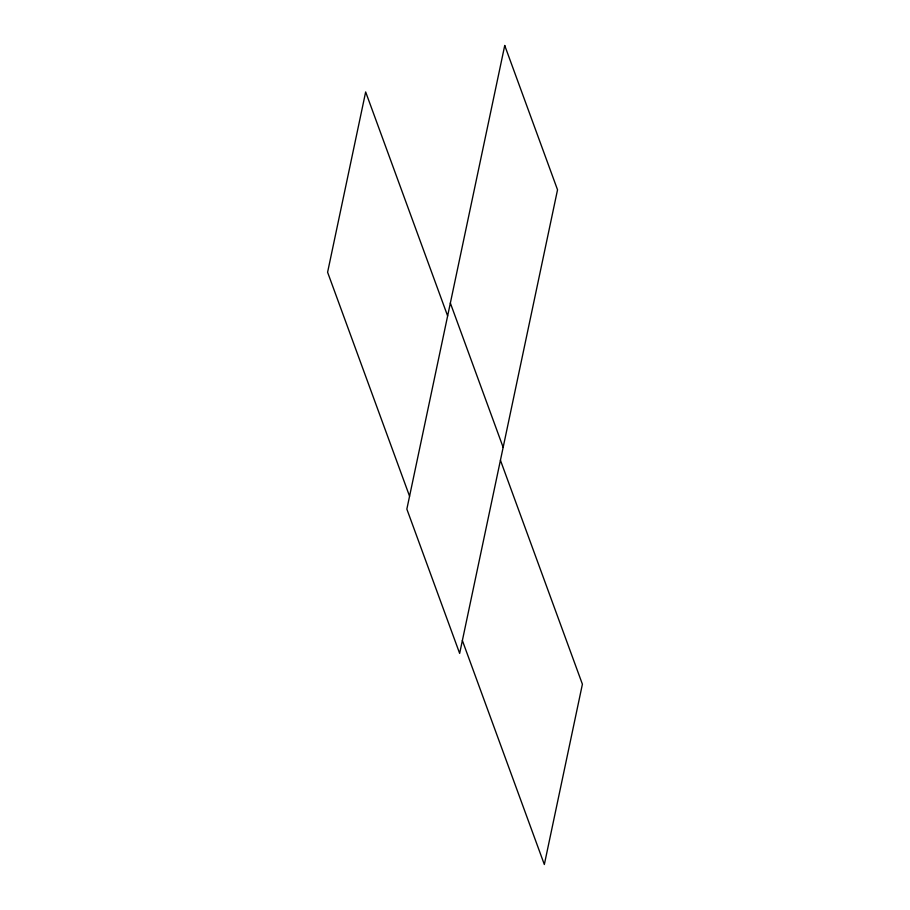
<?xml version="1.0" encoding="UTF-8"?>
<svg xmlns="http://www.w3.org/2000/svg" width="910" height="910" viewBox="0 0 910 910"><rect width="100%" height="100%" fill="white"/><g stroke="black" fill="none" stroke-linecap="round" stroke-linejoin="round"><path stroke-width="1.36" d="M450.348 303.053L503.15 447.356M447.629 315.941L365.661 91.956L327.6 272.249L409.568 496.223M500.432 460.233L582.4 684.206L544.339 864.5L462.371 640.515M504.732 45.5L406.85 509.099L459.652 653.403L557.534 189.792L504.732 45.5"/></g></svg>
